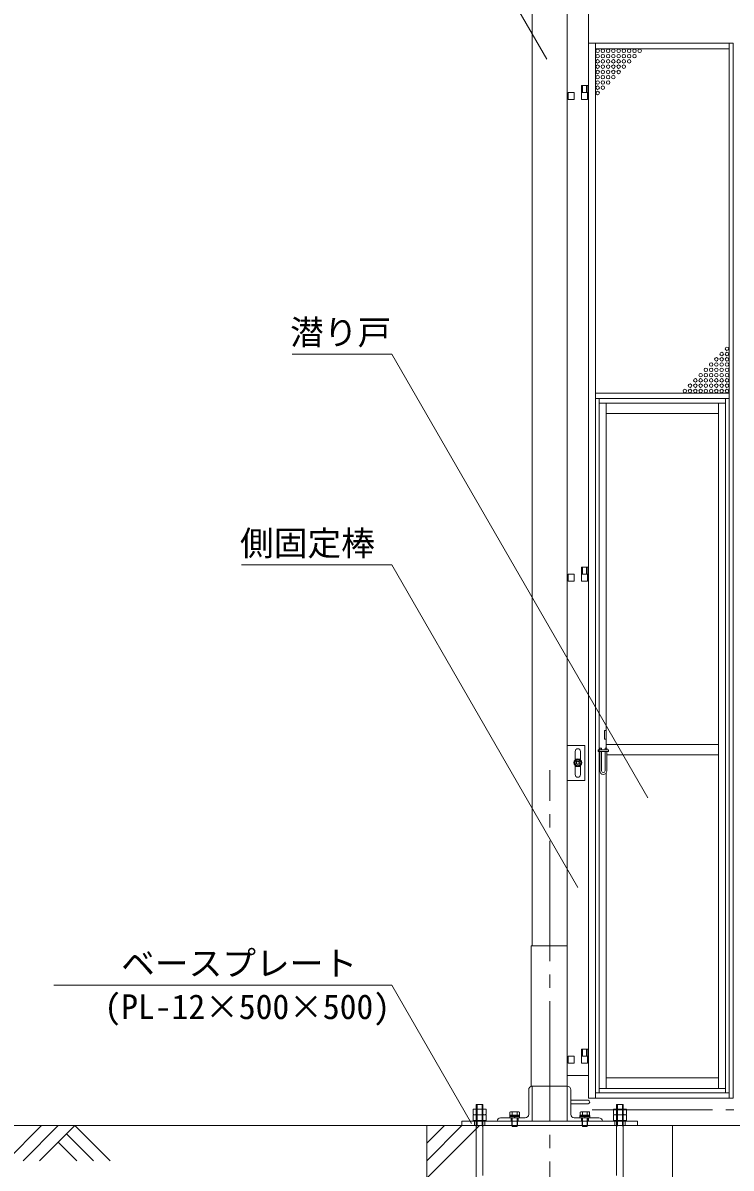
# Model space of a CAD drawing. Units: millimetres, scale not verified. Extents: x -27980 to -7855, y -14438 to 14438.
# Drawn here: x -25981 to -23964, y 3591 to 6851 of the extents above; entities that cross this region are included whole.
import ezdxf
from ezdxf.enums import TextEntityAlignment as Align

# ---------------------------------------------------------------- set-up
doc = ezdxf.new("R2010")
doc.units = ezdxf.units.MM
doc.header["$LTSCALE"] = 38
for name, pattern in [('CHAIN2', [12, 9, -1, 1, -1]), ('DASHED1', [1.8, 1.2, -0.6]), ('DOUBLE_CHAIN2', [12.8, 9, -1, 0.6, -0.6, 0.6, -1])]:
    doc.linetypes.add(name, pattern=pattern)
for name, color, linetype, lineweight in [('0-2_ACCG-3018', 7, 'Continuous', 18), ('0-5_ﾍﾞｰｽﾗｲﾝ', 5, 'Continuous', 18), ('0-6_ﾎﾞﾙﾄ類', 2, 'Continuous', 18), ('0-8_ﾜｲﾔｰﾛｰﾌﾟ', 7, 'DOUBLE_CHAIN2', 18), ('0-9_基礎工事用PCA小', 7, 'Continuous', 18), ('0-C_側固定棒', 7, 'Continuous', 18), ('1-2_通芯', 1, 'CHAIN2', 18), ('1-5_標準ﾊﾟﾈﾙ', 7, 'Continuous', 18), ('1-6_標準柱', 7, 'Continuous', 18), ('1-7_文字', 7, 'Continuous', 18)]:
    doc.layers.add(name, color=color, linetype=linetype, lineweight=lineweight)
doc.styles.add('ＭＳ ゴシック', font='')
doc.styles.get('ＭＳ ゴシック').set_extended_font_data('MS Gothic')

msp = doc.modelspace()

# ---------------------------------------------------------------- linework, layer by layer
at = {"layer": '0-2_ACCG-3018'}
for centre in [(-24343.95, 6771.55), (-24343.95, 6756.55), (-24328.95, 6771.55), (-24328.95, 6756.55), (-24313.95, 6771.55), (-24313.95, 6756.55), (-24298.95, 6771.55), (-24298.95, 6756.55), (-24283.95, 6771.55), (-24283.95, 6756.55), (-24268.95, 6771.55), (-24268.95, 6756.55), (-24253.95, 6771.55), (-24253.95, 6756.55), (-24238.95, 6771.55), (-24238.95, 6756.55), (-24223.95, 6771.55), (-24343.95, 6741.55), (-24343.95, 6726.55), (-24343.95, 6711.55), (-24328.95, 6741.55), (-24328.95, 6726.55), (-24328.95, 6711.55), (-24313.95, 6741.55), (-24313.95, 6726.55), (-24313.95, 6711.55), (-24298.95, 6741.55), (-24298.95, 6726.55), (-24298.95, 6711.55), (-24283.95, 6741.55), (-24283.95, 6726.55), (-24283.95, 6711.55), (-24268.95, 6741.55), (-24268.95, 6726.55), (-24253.95, 6741.55), (-24343.95, 6696.55), (-24343.95, 6681.55), (-24328.95, 6696.55), (-24328.95, 6681.55), (-24313.95, 6696.55), (-24313.95, 6681.55), (-24298.95, 6696.55), (-24343.95, 6666.55), (-24343.95, 6651.55), (-24328.95, 6666.55), (-23990.45, 5908.55), (-23975.45, 5923.55), (-23975.45, 5908.55), (-24035.45, 5863.55), (-24020.45, 5878.55), (-24020.45, 5863.55), (-24005.45, 5893.55), (-24005.45, 5878.55), (-24005.45, 5863.55), (-23990.45, 5893.55), (-23990.45, 5878.55), (-23990.45, 5863.55), (-23975.45, 5893.55), (-23975.45, 5878.55), (-23975.45, 5863.55), (-24065.45, 5833.55), (-24050.45, 5848.55), (-24050.45, 5833.55), (-24035.45, 5848.55), (-24035.45, 5833.55), (-24020.45, 5848.55), (-24020.45, 5833.55), (-24005.45, 5848.55), (-24005.45, 5833.55), (-23990.45, 5848.55), (-23990.45, 5833.55), (-23975.45, 5848.55), (-23975.45, 5833.55), (-24095.45, 5803.55), (-24080.45, 5818.55), (-24080.45, 5803.55), (-24065.45, 5818.55), (-24065.45, 5803.55), (-24050.45, 5818.55), (-24050.45, 5803.55), (-24035.45, 5818.55), (-24035.45, 5803.55), (-24020.45, 5818.55), (-24020.45, 5803.55), (-24005.45, 5818.55), (-24005.45, 5803.55), (-23990.45, 5818.55), (-23990.45, 5803.55), (-23975.45, 5818.55), (-23975.45, 5803.55)]:
    msp.add_circle(centre, 5, dxfattribs=at)
at = {"layer": '0-5_ﾍﾞｰｽﾗｲﾝ'}
msp.add_line((-26241.7, 3712.5), (-17730.2, 3712.5), dxfattribs=at)
at = {"layer": '0-6_ﾎﾞﾙﾄ類'}
for p, q in [((-24689.72, 3744.53), (-24689.72, 3759.1)), ((-24670.67, 3744.53), (-24670.67, 3759.1)), ((-24592.02, 3751.5), (-24593.88, 3750.45)), ((-24593.88, 3750.45), (-24593.88, 3741.7)), ((-24592.02, 3751.5), (-24568.38, 3751.5)), ((-24587.03, 3750.45), (-24587.03, 3741.7)), ((-24573.38, 3750.45), (-24573.38, 3741.7)), ((-24568.38, 3751.5), (-24566.52, 3750.45)), ((-24566.52, 3750.45), (-24566.52, 3741.7)), ((-24392.03, 3751.5), (-24393.88, 3750.45)), ((-24393.88, 3750.45), (-24393.88, 3741.7)), ((-24392.03, 3751.5), (-24368.38, 3751.5)), ((-24387.03, 3750.45), (-24387.03, 3741.7)), ((-24373.38, 3750.45), (-24373.38, 3741.7)), ((-24368.38, 3751.5), (-24366.52, 3750.45)), ((-24366.52, 3750.45), (-24366.52, 3741.7)), ((-24289.73, 3744.53), (-24289.73, 3759.1)), ((-24270.67, 3744.53), (-24270.67, 3759.1)), ((-24689.72, 3741.67), (-24689.72, 3727.1)), ((-24670.67, 3741.67), (-24670.67, 3727.1)), ((-24593.88, 3741.7), (-24566.52, 3741.7)), ((-24591.45, 3741.5), (-24568.95, 3741.5)), ((-24588.2, 3712.5), (-24588.2, 3734.5)), ((-24586.97, 3709.7), (-24586.97, 3734.5)), ((-24581.4, 3738.5), (-24580.32, 3734.5)), ((-24580.08, 3738.5), (-24579, 3734.5)), ((-24572.2, 3712.5), (-24572.2, 3734.5)), ((-24393.88, 3741.7), (-24366.52, 3741.7)), ((-24391.45, 3741.5), (-24368.95, 3741.5)), ((-24388.2, 3712.5), (-24388.2, 3734.5)), ((-24386.97, 3709.7), (-24386.97, 3734.5)), ((-24381.4, 3738.5), (-24380.33, 3734.5)), ((-24380.08, 3738.5), (-24379, 3734.5)), ((-24372.2, 3712.5), (-24372.2, 3734.5)), ((-24289.73, 3741.67), (-24289.73, 3727.1)), ((-24270.67, 3741.67), (-24270.67, 3727.1)), ((-24588.2, 3712.5), (-24586.97, 3709.7)), ((-24388.2, 3712.5), (-24386.97, 3709.7))]:
    msp.add_line(p, q, dxfattribs=at)
for points in [[(-24405.1, 4753.55), (-24410.03, 4745.05), (-24405.1, 4736.55), (-24395.3, 4736.55), (-24390.38, 4745.05), (-24395.3, 4753.55)], [(-24698.68, 3744.53), (-24698.68, 3759.1), (-24661.73, 3759.1), (-24661.73, 3744.53), (-24664.2, 3743.1), (-24696.2, 3743.1)], [(-24298.67, 3744.53), (-24298.67, 3759.1), (-24261.72, 3759.1), (-24261.72, 3744.53), (-24264.2, 3743.1), (-24296.2, 3743.1)], [(-24698.68, 3741.67), (-24698.68, 3727.1), (-24661.73, 3727.1), (-24661.73, 3741.67), (-24664.2, 3743.1), (-24696.2, 3743.1)], [(-24698.2, 3727.1), (-24662.2, 3727.1), (-24662.2, 3724.5), (-24698.2, 3724.5)], [(-24566.2, 3741.5), (-24566.2, 3738.5), (-24594.2, 3738.5), (-24594.2, 3741.5)], [(-24594.2, 3738.5), (-24566.2, 3738.5), (-24566.2, 3734.5), (-24594.2, 3734.5)], [(-24366.2, 3741.5), (-24366.2, 3738.5), (-24394.2, 3738.5), (-24394.2, 3741.5)], [(-24394.2, 3738.5), (-24366.2, 3738.5), (-24366.2, 3734.5), (-24394.2, 3734.5)], [(-24298.67, 3741.67), (-24298.67, 3727.1), (-24261.72, 3727.1), (-24261.72, 3741.67), (-24264.2, 3743.1), (-24296.2, 3743.1)], [(-24298.2, 3727.1), (-24262.2, 3727.1), (-24262.2, 3724.5), (-24298.2, 3724.5)]]:
    msp.add_lwpolyline(points, close=True, dxfattribs=at)
for points in [[(-24586.97, 3709.7), (-24573.42, 3709.7), (-24573.42, 3734.5)], [(-24386.97, 3709.7), (-24373.42, 3709.7), (-24373.42, 3734.5)], [(-24588.2, 3712.5), (-24572.2, 3712.5), (-24573.42, 3709.7)], [(-24388.2, 3712.5), (-24372.2, 3712.5), (-24373.42, 3709.7)]]:
    msp.add_lwpolyline(points, dxfattribs=at)
for radius in [11, 8.5, 4.75, 4.22]:
    msp.add_circle((-24400.2, 4745.05), radius, dxfattribs=at)
for centre, radius, start, end in [((-24400.2, 4745.05), 8.9, 132.757, 167.243), ((-24400.2, 4745.05), 8.9, 192.757, 227.243), ((-24400.2, 4745.05), 8.9, 72.757, 107.243), ((-24400.2, 4745.05), 8.9, 252.757, 287.243), ((-24400.2, 4745.05), 8.9, 12.757, 47.243), ((-24400.2, 4745.05), 8.9, 312.757, 347.243), ((-24590.45, 3745.45), 6.05, 55.616, 124.384), ((-24580.2, 3728.88), 22.62, 72.412, 107.588), ((-24569.95, 3745.45), 6.05, 55.616, 124.384), ((-24390.45, 3745.45), 6.05, 55.616, 124.384), ((-24380.2, 3728.88), 22.62, 72.412, 107.588), ((-24369.95, 3745.45), 6.05, 55.616, 124.384), ((-24694.2, 3752.28), 8.95, 240, 300), ((-24694.2, 3733.93), 8.95, 60, 120), ((-24680.2, 3775.55), 32.45, 252.932, 287.068), ((-24680.2, 3710.65), 32.45, 72.932, 107.068), ((-24666.2, 3752.28), 8.95, 239.975, 300.025), ((-24666.2, 3733.93), 8.95, 59.975, 120.025), ((-24591.45, 3741.7), 0.2, 180, 270), ((-24568.95, 3741.7), 0.2, 270, 0), ((-24391.45, 3741.7), 0.2, 180, 270), ((-24368.95, 3741.7), 0.2, 270, 0), ((-24294.2, 3752.28), 8.95, 240, 300), ((-24294.2, 3733.93), 8.95, 60, 120), ((-24280.2, 3775.55), 32.45, 252.932, 287.068), ((-24280.2, 3710.65), 32.45, 72.932, 107.068), ((-24266.2, 3752.28), 8.95, 239.975, 300.025), ((-24266.2, 3733.93), 8.95, 59.975, 120.025)]:
    msp.add_arc(centre, radius, start, end, dxfattribs=at)
at = {"layer": '0-8_ﾜｲﾔｰﾛｰﾌﾟ'}
msp.add_line((-18180.2, 3757.5), (-24380.2, 3757.5), dxfattribs=at)
at = {"layer": '0-9_基礎工事用PCA小', "color": 4, "linetype": 'DASHED1', "lineweight": 9}
for p, q in [((-24694.9, 3724.5), (-24694.9, 3712.5)), ((-24665.2, 3724.5), (-24665.2, 3712.5)), ((-24588.2, 3724.5), (-24588.2, 3712.5)), ((-24572.2, 3724.5), (-24572.2, 3712.5)), ((-24388.2, 3724.5), (-24388.2, 3712.5)), ((-24372.2, 3724.5), (-24372.2, 3712.5)), ((-24295.2, 3724.5), (-24295.2, 3712.5)), ((-24265.2, 3724.5), (-24265.2, 3712.5))]:
    msp.add_line(p, q, dxfattribs=at)
at = {"layer": '0-9_基礎工事用PCA小'}
for p, q in [((-24830.2, 3562.5), (-24680.2, 3712.5)), ((-24830.2, 3612.5), (-24730.2, 3712.5)), ((-24830.2, 3662.5), (-24780.2, 3712.5)), ((-24689.72, 3712.5), (-24670.67, 3712.5)), ((-24270.67, 3712.5), (-24289.73, 3712.5))]:
    msp.add_line(p, q, dxfattribs=at)
for points in [[(-24689.72, 3195.55), (-24689.72, 3772.5), (-24670.67, 3772.5), (-24670.67, 3570.5)], [(-24689.72, 3710), (-24687.23, 3712.5), (-24687.23, 3772.5), (-24673.17, 3772.5), (-24673.17, 3712.5), (-24670.67, 3710)], [(-24270.67, 3195.55), (-24270.67, 3772.5), (-24289.73, 3772.5), (-24289.73, 3570.5)], [(-24270.67, 3710), (-24273.17, 3712.5), (-24273.17, 3772.5), (-24287.22, 3772.5), (-24287.22, 3712.5), (-24289.73, 3710)]]:
    msp.add_lwpolyline(points, dxfattribs=at)
for points in [[(-24730.2, 3712.5), (-24230.2, 3712.5), (-24230.2, 3724.5), (-24730.2, 3724.5)], [(-24830.2, 2812.5), (-24130.2, 2812.5), (-24130.2, 3712.5), (-24830.2, 3712.5)]]:
    msp.add_lwpolyline(points, close=True, dxfattribs=at)
at = {"layer": '0-C_側固定棒'}
for p, q in [((-24370.2, 5301.55), (-24370.2, 6653.05)), ((-24370.2, 3930.05), (-24370.2, 5281.55))]:
    msp.add_line(p, q, dxfattribs=at)
msp.add_lwpolyline([(-24370.2, 6673.05), (-24370.2, 7525.05), (-24430.2, 7525.05), (-24430.2, 3855.05), (-24370.2, 3855.05), (-24370.2, 3910.05)], dxfattribs=at)
for points in [[(-24427.85, 6633.05), (-24410.55, 6633.05), (-24410.55, 6653.05), (-24427.85, 6653.05)], [(-24389.85, 6633.05), (-24372.55, 6633.05), (-24372.55, 6653.05), (-24389.85, 6653.05)], [(-24427.85, 5261.55), (-24410.55, 5261.55), (-24410.55, 5281.55), (-24427.85, 5281.55)], [(-24389.85, 5261.55), (-24372.55, 5261.55), (-24372.55, 5281.55), (-24389.85, 5281.55)], [(-24427.85, 3890.05), (-24410.55, 3890.05), (-24410.55, 3910.05), (-24427.85, 3910.05)], [(-24389.85, 3890.05), (-24372.55, 3890.05), (-24372.55, 3910.05), (-24389.85, 3910.05)]]:
    msp.add_lwpolyline(points, close=True, dxfattribs=at)
at = {"layer": '1-2_通芯'}
msp.add_line((-24480.2, 2812.5), (-24480.2, 4724.5), dxfattribs=at)
at = {"layer": '1-5_標準ﾊﾟﾈﾙ', "color": 4, "linetype": 'DASHED1', "lineweight": 9}
for p, q in [((-24386.7, 6673.05), (-24386.7, 6653.05)), ((-24375.7, 6673.05), (-24375.7, 6653.05)), ((-24386.7, 5301.55), (-24386.7, 5281.55)), ((-24375.7, 5301.55), (-24375.7, 5281.55)), ((-24386.7, 3930.05), (-24386.7, 3910.05)), ((-24375.7, 3930.05), (-24375.7, 3910.05))]:
    msp.add_line(p, q, dxfattribs=at)
at = {"layer": '1-5_標準ﾊﾟﾈﾙ'}
for p, q in [((-24373.5, 6673.05), (-24373.5, 6653.05)), ((-24373.5, 5301.55), (-24373.5, 5281.55)), ((-24337.7, 4722.05), (-24337.7, 4777.05)), ((-24332.7, 4777.05), (-24332.7, 4722.05)), ((-24322.7, 4722.05), (-24322.7, 4777.05)), ((-24317.7, 4777.05), (-24317.7, 4722.05)), ((-24373.5, 3930.05), (-24373.5, 3910.05))]:
    msp.add_line(p, q, dxfattribs=at)
for points in [[(-24369.7, 6793.05), (-24349.95, 6793.05), (-24349.95, 3790.05), (-24369.7, 3790.05)], [(-23969.45, 6793.05), (-24349.95, 6793.05), (-24349.95, 6777.55), (-23969.45, 6777.55)], [(-23957.7, 6793.05), (-23969.45, 6793.05), (-23969.45, 3790.05), (-23957.7, 3790.05)], [(-23969.45, 5797.55), (-24349.95, 5797.55), (-24349.95, 5781.55), (-23969.45, 5781.55)], [(-24349.95, 3805.55), (-24339.7, 3805.55), (-24339.7, 5781.55), (-24349.95, 5781.55)], [(-23969.45, 3805.55), (-23979.7, 3805.55), (-23979.7, 5781.55), (-23969.45, 5781.55)], [(-24319.7, 5769.05), (-23999.7, 5769.05), (-23999.7, 5739.05), (-24319.7, 5739.05)], [(-23979.7, 5769.05), (-23999.7, 5769.05), (-23999.7, 3818.05), (-23979.7, 3818.05)], [(-24319.7, 4812.05), (-24324.7, 4812.05), (-24324.7, 4837.05), (-24319.7, 4837.05)], [(-24342.7, 4782.05), (-24312.7, 4782.05), (-24312.7, 4777.05), (-24342.7, 4777.05)], [(-24319.7, 3818.05), (-23999.7, 3818.05), (-23999.7, 3848.05), (-24319.7, 3848.05)], [(-23969.45, 3790.05), (-24349.95, 3790.05), (-24349.95, 3805.55), (-23969.45, 3805.55)]]:
    msp.add_lwpolyline(points, close=True, dxfattribs=at)
for points in [[(-24369.7, 6653.05), (-24389.7, 6653.05), (-24389.7, 6673.05), (-24369.7, 6673.05)], [(-24339.7, 4782.05), (-24339.7, 5769.05), (-24319.7, 5769.05), (-24319.7, 4787.05)], [(-24369.7, 5281.55), (-24389.7, 5281.55), (-24389.7, 5301.55), (-24369.7, 5301.55)], [(-24319.7, 4787.05), (-24319.7, 4797.55), (-23999.7, 4797.55), (-23999.7, 4767.55), (-24317.7, 4767.55)], [(-24319.7, 4716.05), (-24319.7, 3818.05), (-24339.7, 3818.05), (-24339.7, 4777.05)], [(-24337.7, 4782.05), (-24337.7, 4787.05), (-24332.7, 4787.05), (-24332.7, 4782.05)], [(-24322.7, 4782.05), (-24322.7, 4787.05), (-24317.7, 4787.05), (-24317.7, 4782.05)], [(-24369.7, 3910.05), (-24389.7, 3910.05), (-24389.7, 3930.05), (-24369.7, 3930.05)]]:
    msp.add_lwpolyline(points, dxfattribs=at)
for radius in [10, 5]:
    msp.add_arc((-24327.7, 4722.05), radius, 180, 0, dxfattribs=at)
at = {"layer": '1-6_標準柱'}
for p, q in [((-24530.2, 4224.5), (-24530.2, 7674.5)), ((-24430.2, 4224.5), (-24430.2, 7674.5)), ((-24407.7, 4753.1), (-24407.7, 4777.5)), ((-24392.7, 4777.5), (-24392.7, 4753.1)), ((-24407.7, 4711.5), (-24407.7, 4737.02)), ((-24392.7, 4737.02), (-24392.7, 4711.5)), ((-24540.2, 3814.5), (-24540.2, 3744.5)), ((-24420.2, 3814.5), (-24420.2, 3744.5)), ((-24550.2, 3734.5), (-24620.2, 3734.5)), ((-24430.2, 3724.5), (-24530.2, 3724.5)), ((-24410.2, 3734.5), (-24340.2, 3734.5))]:
    msp.add_line(p, q, dxfattribs=at)
at = {"layer": '1-6_標準柱', "color": 4, "linetype": 'DASHED1', "lineweight": 9}
for p, q in [((-24590.2, 3734.5), (-24590.2, 3724.5)), ((-24570.2, 3734.5), (-24570.2, 3724.5)), ((-24390.2, 3734.5), (-24390.2, 3724.5)), ((-24370.2, 3734.5), (-24370.2, 3724.5))]:
    msp.add_line(p, q, dxfattribs=at)
at = {"layer": '1-6_標準柱'}
for points in [[(-24430.2, 4794.5), (-24380.2, 4794.5), (-24380.2, 4694.5), (-24430.2, 4694.5)], [(-24533.4, 4224.5), (-24430.2, 4224.5), (-24430.2, 3824.5), (-24533.4, 3824.5)]]:
    msp.add_lwpolyline(points, close=True, dxfattribs=at)
for points in [[(-24630.2, 3724.5), (-24530.2, 3724.5), (-24530.2, 3824.5)], [(-24330.2, 3724.5), (-24430.2, 3724.5), (-24430.2, 3824.5)], [(-24371.2, 3784.5), (-24420.2, 3784.5), (-24420.2, 3774.5), (-24371.2, 3774.5)]]:
    msp.add_lwpolyline(points, dxfattribs=at)
for centre, radius, start, end in [((-24400.2, 4777.5), 7.5, 0, 180), ((-24400.2, 4711.5), 7.5, 180, 0), ((-24530.2, 3814.5), 10, 90, 180), ((-24430.2, 3814.5), 10, 0, 90), ((-24371.2, 3779.5), 5, 270, 90), ((-24620.2, 3724.5), 10, 90, 180), ((-24550.2, 3744.5), 10, 270, 0), ((-24410.2, 3744.5), 10, 180, 270), ((-24340.2, 3724.5), 10, 0, 90)]:
    msp.add_arc(centre, radius, start, end, dxfattribs=at)
at = {"layer": '1-7_文字'}
for p, q in [((-24488.8, 6747.95), (-24930.2, 7512.5)), ((-25214.1, 5908.45), (-24930.55, 5908.45)), ((-24930.2, 5908.45), (-24930.55, 5908.45)), ((-24200.8, 4645.1), (-24930.2, 5908.45)), ((-25358.62, 5308.45), (-24930.2, 5308.45)), ((-24929.85, 5308.45), (-24930.2, 5308.45)), ((-24399.85, 4390.48), (-24929.85, 5308.45)), ((-25892.93, 4112.5), (-24930.55, 4112.5)), ((-24930.2, 4112.5), (-24930.55, 4112.5)), ((-24702.73, 3718.5), (-24930.2, 4112.5)), ((-25927.48, 3712.5), (-26027.7, 3612.28)), ((-25880.22, 3712.5), (-25980.45, 3612.28)), ((-25832.98, 3712.5), (-25933.2, 3612.28)), ((-25856.6, 3688.88), (-25779.97, 3612.28)), ((-25832.98, 3712.5), (-25732.72, 3612.28)), ((-25880.22, 3665.25), (-25827.22, 3612.28))]:
    msp.add_line(p, q, dxfattribs=at)

# ---------------------------------------------------------------- texts
at = {"layer": '1-7_文字', "style": 'ＭＳ ゴシック'}
for s, p in [('潜り戸', (-25219.62, 5913.85)), ('側固定棒', (-25362.45, 5313.85)), ('\u3000\u3000ベースプレート\u3000\u3000\u3000', (-25892.93, 4117.9)), ('(PL-12×500×500)', (-25748.9, 3994.43))]:
    msp.add_text(s, height=70.38, dxfattribs=at).set_placement(p, align=Align.BOTTOM_LEFT)

doc.saveas('drawing.dxf')
